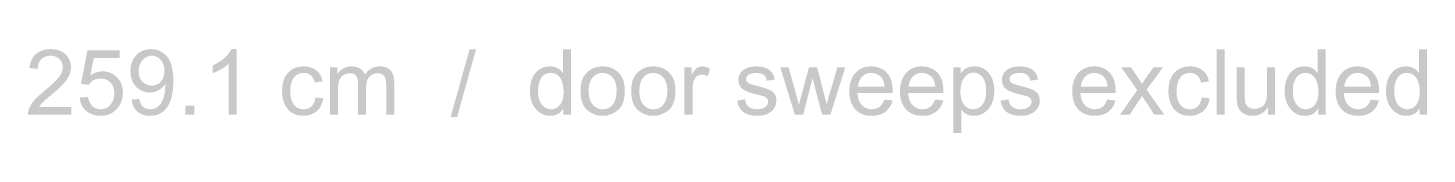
# Model space of a CAD drawing. Header units: inches. Extents: x 0 to 700, y 0 to 895.
# Drawn here: x 105.2 to 158.8, y 424.1 to 427.3 of the extents above; entities that cross this region are included whole.
import ezdxf

# ---------------------------------------------------------------- set-up
doc = ezdxf.new("R2010")
doc.units = ezdxf.units.IN
doc.header["$MEASUREMENT"] = 0
doc.layers.add('A-ANNO-TEXT', color=7, linetype='Continuous', lineweight=13)

msp = doc.modelspace()

# ---------------------------------------------------------------- hatches: boundary and pattern name
at = {"layer": 'A-ANNO-TEXT'}
h = msp.add_hatch(color=7, dxfattribs=at)
h.paths.add_polyline_path([(106.847, 424.75), (105.192, 424.75), (105.194, 424.803), (105.201, 424.856), (105.212, 424.909), (105.228, 424.963), (105.249, 425.016), (105.274, 425.07), (105.304, 425.124), (105.339, 425.178), (105.38, 425.234), (105.429, 425.293), (105.486, 425.356), (105.551, 425.422), (105.624, 425.491), (105.705, 425.564), (105.794, 425.641), (105.891, 425.72), (106.011, 425.82), (106.125, 425.923), (106.232, 426.028), (106.332, 426.136), (106.378, 426.19), (106.417, 426.244), (106.451, 426.299), (106.478, 426.354), (106.499, 426.408), (106.515, 426.463), (106.524, 426.518), (106.527, 426.573), (106.525, 426.619), (106.518, 426.664), (106.508, 426.706), (106.493, 426.746), (106.474, 426.784), (106.451, 426.82), (106.424, 426.854), (106.393, 426.886), (106.358, 426.915), (106.322, 426.94), (106.283, 426.961), (106.241, 426.979), (106.198, 426.992), (106.152, 427.002), (106.104, 427.008), (106.054, 427.01), (106.004, 427.008), (105.955, 427.002), (105.909, 426.992), (105.865, 426.978), (105.822, 426.96), (105.782, 426.938), (105.744, 426.912), (105.708, 426.883), (105.675, 426.849), (105.647, 426.811), (105.623, 426.77), (105.603, 426.724), (105.587, 426.675), (105.576, 426.621), (105.569, 426.564), (105.567, 426.503), (105.251, 426.539), (105.261, 426.624), (105.278, 426.704), (105.3, 426.779), (105.328, 426.849), (105.362, 426.913), (105.403, 426.973), (105.449, 427.027), (105.501, 427.076), (105.558, 427.12), (105.619, 427.157), (105.683, 427.189), (105.751, 427.215), (105.823, 427.236), (105.899, 427.25), (105.978, 427.259), (106.061, 427.262), (106.151, 427.259), (106.235, 427.249), (106.315, 427.233), (106.389, 427.211), (106.458, 427.182), (106.522, 427.147), (106.581, 427.106), (106.635, 427.058), (106.683, 427.006), (106.725, 426.951), (106.76, 426.893), (106.789, 426.833), (106.812, 426.77), (106.828, 426.705), (106.837, 426.637), (106.841, 426.566), (106.838, 426.506), (106.83, 426.446), (106.816, 426.385), (106.797, 426.324), (106.773, 426.263), (106.743, 426.202), (106.708, 426.141), (106.667, 426.079), (106.619, 426.015), (106.559, 425.946), (106.489, 425.871), (106.408, 425.791), (106.317, 425.706), (106.215, 425.616), (106.101, 425.521), (105.978, 425.42), (105.913, 425.367), (105.853, 425.316), (105.8, 425.266), (105.752, 425.219), (105.71, 425.173), (105.674, 425.129), (105.643, 425.087), (105.618, 425.047), (106.847, 425.047), (106.847, 424.75)])
h.paths.add_polyline_path([(107.579, 426.252), (107.636, 426.289), (107.694, 426.321), (107.753, 426.348), (107.812, 426.37), (107.871, 426.387), (107.931, 426.399), (107.992, 426.407), (108.053, 426.409), (108.13, 426.406), (108.204, 426.395), (108.276, 426.378), (108.345, 426.354), (108.412, 426.323), (108.476, 426.285), (108.538, 426.24), (108.597, 426.188), (108.651, 426.131), (108.698, 426.069), (108.738, 426.002), (108.771, 425.931), (108.796, 425.855), (108.814, 425.774), (108.825, 425.689), (108.829, 425.599), (108.825, 425.508), (108.814, 425.42), (108.796, 425.336), (108.77, 425.255), (108.737, 425.178), (108.697, 425.104), (108.649, 425.034), (108.594, 424.967), (108.532, 424.906), (108.467, 424.854), (108.396, 424.809), (108.322, 424.772), (108.242, 424.744), (108.158, 424.724), (108.07, 424.711), (107.976, 424.707), (107.9, 424.71), (107.825, 424.718), (107.754, 424.732), (107.685, 424.751), (107.619, 424.776), (107.555, 424.807), (107.494, 424.843), (107.436, 424.884), (107.382, 424.931), (107.334, 424.983), (107.292, 425.04), (107.256, 425.103), (107.226, 425.171), (107.202, 425.244), (107.185, 425.323), (107.173, 425.407), (107.494, 425.43), (107.505, 425.373), (107.519, 425.319), (107.536, 425.27), (107.555, 425.223), (107.577, 425.181), (107.602, 425.142), (107.63, 425.108), (107.661, 425.077), (107.694, 425.049), (107.728, 425.025), (107.765, 425.005), (107.804, 424.989), (107.844, 424.976), (107.886, 424.967), (107.93, 424.962), (107.976, 424.96), (108.033, 424.963), (108.088, 424.971), (108.139, 424.985), (108.188, 425.004), (108.234, 425.029), (108.277, 425.059), (108.317, 425.095), (108.355, 425.136), (108.389, 425.182), (108.418, 425.23), (108.443, 425.28), (108.464, 425.333), (108.479, 425.389), (108.491, 425.447), (108.498, 425.507), (108.5, 425.57), (108.498, 425.634), (108.491, 425.695), (108.479, 425.752), (108.463, 425.805), (108.442, 425.855), (108.416, 425.902), (108.386, 425.945), (108.351, 425.985), (108.313, 426.02), (108.272, 426.051), (108.228, 426.077), (108.182, 426.098), (108.133, 426.115), (108.081, 426.127), (108.027, 426.134), (107.969, 426.136), (107.898, 426.133), (107.83, 426.121), (107.767, 426.103), (107.709, 426.076), (107.654, 426.042), (107.604, 426.001), (107.558, 425.952), (107.516, 425.896), (107.226, 425.93), (107.47, 427.216), (108.71, 427.216), (108.71, 426.919), (107.714, 426.919), (107.579, 426.252)])
h.paths.add_polyline_path([(110.449, 425.927), (110.4, 425.857), (110.342, 425.794), (110.276, 425.738), (110.201, 425.69), (110.12, 425.65), (110.037, 425.622), (109.949, 425.605), (109.859, 425.599), (109.783, 425.603), (109.71, 425.613), (109.641, 425.631), (109.574, 425.656), (109.509, 425.688), (109.448, 425.726), (109.39, 425.772), (109.335, 425.825), (109.284, 425.884), (109.24, 425.947), (109.203, 426.014), (109.173, 426.086), (109.149, 426.162), (109.132, 426.242), (109.122, 426.327), (109.119, 426.416), (109.122, 426.507), (109.133, 426.594), (109.15, 426.676), (109.174, 426.754), (109.205, 426.828), (109.243, 426.898), (109.287, 426.964), (109.339, 427.025), (109.396, 427.08), (109.457, 427.129), (109.522, 427.169), (109.59, 427.203), (109.663, 427.229), (109.74, 427.247), (109.82, 427.258), (109.905, 427.262), (109.991, 427.258), (110.073, 427.245), (110.153, 427.224), (110.229, 427.194), (110.303, 427.156), (110.374, 427.109), (110.442, 427.054), (110.507, 426.991), (110.567, 426.917), (110.618, 426.83), (110.662, 426.732), (110.698, 426.621), (110.725, 426.497), (110.745, 426.362), (110.757, 426.213), (110.761, 426.053), (110.757, 425.889), (110.747, 425.736), (110.728, 425.593), (110.703, 425.462), (110.67, 425.34), (110.631, 425.23), (110.584, 425.131), (110.529, 425.042), (110.468, 424.963), (110.401, 424.895), (110.327, 424.838), (110.247, 424.791), (110.161, 424.754), (110.069, 424.728), (109.971, 424.713), (109.866, 424.707), (109.797, 424.71), (109.731, 424.717), (109.668, 424.729), (109.607, 424.746), (109.55, 424.768), (109.496, 424.794), (109.444, 424.826), (109.395, 424.862), (109.35, 424.903), (109.31, 424.949), (109.274, 425), (109.243, 425.056), (109.216, 425.117), (109.195, 425.183), (109.177, 425.254), (109.165, 425.33), (109.458, 425.354), (109.48, 425.261), (109.51, 425.181), (109.549, 425.114), (109.597, 425.058), (109.653, 425.015), (109.718, 424.984), (109.791, 424.966), (109.873, 424.96), (109.941, 424.964), (110.006, 424.976), (110.066, 424.996), (110.122, 425.024), (110.175, 425.061), (110.222, 425.105), (110.266, 425.158), (110.306, 425.218), (110.341, 425.286), (110.371, 425.359), (110.397, 425.439), (110.418, 425.524), (110.435, 425.616), (110.446, 425.714), (110.453, 425.817), (110.456, 425.927), (110.449, 425.927)])
h.paths.add_polyline_path([(109.932, 425.867), (109.987, 425.869), (110.039, 425.877), (110.088, 425.889), (110.134, 425.907), (110.177, 425.929), (110.218, 425.957), (110.255, 425.989), (110.29, 426.026), (110.321, 426.068), (110.347, 426.111), (110.37, 426.158), (110.389, 426.207), (110.403, 426.259), (110.413, 426.313), (110.42, 426.37), (110.422, 426.43), (110.42, 426.49), (110.413, 426.548), (110.403, 426.604), (110.388, 426.657), (110.369, 426.707), (110.345, 426.755), (110.318, 426.8), (110.286, 426.843), (110.251, 426.882), (110.214, 426.916), (110.174, 426.945), (110.132, 426.968), (110.087, 426.986), (110.04, 426.999), (109.991, 427.007), (109.939, 427.01), (109.887, 427.007), (109.837, 426.999), (109.789, 426.985), (109.743, 426.965), (109.699, 426.941), (109.657, 426.91), (109.617, 426.874), (109.579, 426.833), (109.545, 426.788), (109.515, 426.74), (109.49, 426.69), (109.469, 426.638), (109.453, 426.583), (109.442, 426.527), (109.435, 426.467), (109.433, 426.406), (109.435, 426.348), (109.442, 426.293), (109.453, 426.24), (109.469, 426.19), (109.489, 426.143), (109.514, 426.099), (109.543, 426.057), (109.577, 426.018), (109.614, 425.983), (109.653, 425.952), (109.694, 425.926), (109.738, 425.905), (109.783, 425.888), (109.831, 425.876), (109.88, 425.869), (109.932, 425.867)])
h.paths.add_polyline_path([(111.571, 424.75), (111.222, 424.75), (111.222, 425.1), (111.571, 425.1), (111.571, 424.75)])
h.paths.add_polyline_path([(113.191, 424.75), (112.884, 424.75), (112.884, 426.706), (112.824, 426.652), (112.759, 426.601), (112.69, 426.552), (112.615, 426.504), (112.536, 426.459), (112.452, 426.416), (112.363, 426.375), (112.269, 426.336), (112.269, 426.633), (112.396, 426.698), (112.513, 426.767), (112.619, 426.84), (112.715, 426.917), (112.8, 426.998), (112.874, 427.082), (112.938, 427.17), (112.992, 427.262), (113.191, 427.262), (113.191, 424.75)])
h.paths.add_polyline_path([(116.51, 425.376), (116.492, 425.292), (116.47, 425.214), (116.443, 425.142), (116.412, 425.076), (116.375, 425.015), (116.334, 424.961), (116.288, 424.912), (116.237, 424.869), (116.183, 424.831), (116.127, 424.798), (116.069, 424.77), (116.01, 424.748), (115.948, 424.73), (115.885, 424.717), (115.821, 424.71), (115.754, 424.707), (115.659, 424.711), (115.568, 424.724), (115.484, 424.744), (115.405, 424.772), (115.332, 424.808), (115.264, 424.853), (115.202, 424.905), (115.145, 424.966), (115.095, 425.033), (115.051, 425.105), (115.015, 425.183), (114.984, 425.266), (114.961, 425.354), (114.944, 425.448), (114.934, 425.546), (114.931, 425.65), (114.933, 425.736), (114.938, 425.818), (114.948, 425.895), (114.962, 425.968), (114.979, 426.037), (115, 426.101), (115.025, 426.16), (115.054, 426.216), (115.086, 426.267), (115.12, 426.314), (115.156, 426.357), (115.193, 426.396), (115.233, 426.432), (115.275, 426.463), (115.318, 426.491), (115.364, 426.514), (115.458, 426.552), (115.554, 426.579), (115.653, 426.595), (115.754, 426.6), (115.823, 426.598), (115.889, 426.591), (115.953, 426.58), (116.014, 426.564), (116.072, 426.544), (116.128, 426.519), (116.182, 426.489), (116.233, 426.455), (116.28, 426.417), (116.322, 426.374), (116.36, 426.327), (116.393, 426.276), (116.421, 426.221), (116.445, 426.161), (116.463, 426.097), (116.477, 426.029), (116.181, 425.983), (116.154, 426.069), (116.12, 426.143), (116.079, 426.206), (116.031, 426.258), (115.976, 426.298), (115.914, 426.327), (115.844, 426.344), (115.768, 426.35), (115.705, 426.347), (115.647, 426.338), (115.592, 426.324), (115.542, 426.304), (115.495, 426.278), (115.452, 426.247), (115.413, 426.21), (115.377, 426.167), (115.346, 426.119), (115.319, 426.067), (115.296, 426.01), (115.278, 425.948), (115.263, 425.882), (115.253, 425.812), (115.246, 425.737), (115.244, 425.657), (115.246, 425.576), (115.253, 425.5), (115.263, 425.428), (115.277, 425.361), (115.295, 425.299), (115.318, 425.242), (115.344, 425.189), (115.375, 425.141), (115.409, 425.099), (115.447, 425.062), (115.489, 425.031), (115.534, 425.005), (115.583, 424.985), (115.635, 424.971), (115.691, 424.963), (115.751, 424.96), (115.799, 424.962), (115.844, 424.967), (115.887, 424.976), (115.928, 424.988), (115.965, 425.004), (116, 425.024), (116.032, 425.047), (116.062, 425.073), (116.089, 425.103), (116.113, 425.137), (116.135, 425.174), (116.154, 425.215), (116.171, 425.259), (116.185, 425.307), (116.196, 425.358), (116.204, 425.413), (116.51, 425.376)])
h.paths.add_polyline_path([(119.226, 424.75), (118.919, 424.75), (118.919, 425.893), (118.918, 425.953), (118.915, 426.01), (118.91, 426.061), (118.902, 426.108), (118.89, 426.152), (118.872, 426.193), (118.846, 426.231), (118.814, 426.267), (118.774, 426.297), (118.724, 426.319), (118.664, 426.332), (118.594, 426.336), (118.549, 426.334), (118.506, 426.328), (118.465, 426.318), (118.425, 426.304), (118.387, 426.287), (118.35, 426.265), (118.315, 426.239), (118.282, 426.21), (118.251, 426.176), (118.224, 426.137), (118.202, 426.093), (118.183, 426.044), (118.169, 425.991), (118.158, 425.932), (118.152, 425.869), (118.15, 425.8), (118.15, 424.75), (117.843, 424.75), (117.843, 425.927), (117.842, 425.983), (117.838, 426.035), (117.832, 426.082), (117.823, 426.125), (117.811, 426.163), (117.797, 426.196), (117.78, 426.225), (117.761, 426.249), (117.715, 426.287), (117.661, 426.314), (117.598, 426.331), (117.526, 426.336), (117.478, 426.334), (117.432, 426.327), (117.388, 426.317), (117.346, 426.302), (117.306, 426.283), (117.269, 426.259), (117.234, 426.231), (117.201, 426.2), (117.171, 426.162), (117.146, 426.116), (117.124, 426.064), (117.106, 426.004), (117.092, 425.936), (117.082, 425.862), (117.076, 425.779), (117.074, 425.69), (117.074, 424.75), (116.767, 424.75), (116.767, 426.559), (117.043, 426.559), (117.043, 426.307), (117.05, 426.307), (117.099, 426.376), (117.153, 426.435), (117.213, 426.486), (117.278, 426.527), (117.348, 426.559), (117.423, 426.582), (117.504, 426.596), (117.591, 426.6), (117.686, 426.595), (117.773, 426.58), (117.85, 426.556), (117.919, 426.521), (117.979, 426.476), (118.03, 426.422), (118.072, 426.357), (118.106, 426.283), (118.159, 426.357), (118.216, 426.422), (118.279, 426.476), (118.346, 426.521), (118.418, 426.556), (118.495, 426.58), (118.577, 426.595), (118.664, 426.6), (118.732, 426.598), (118.795, 426.591), (118.855, 426.579), (118.91, 426.562), (118.96, 426.541), (119.006, 426.515), (119.048, 426.484), (119.086, 426.448), (119.119, 426.408), (119.147, 426.363), (119.171, 426.313), (119.191, 426.259), (119.207, 426.199), (119.218, 426.135), (119.224, 426.067), (119.226, 425.993), (119.226, 424.75)])
h.paths.add_polyline_path([(122.361, 427.25), (121.638, 424.666), (121.39, 424.666), (122.113, 427.25), (122.361, 427.25)])
h.paths.add_polyline_path([(125.998, 424.75), (125.712, 424.75), (125.712, 424.98), (125.705, 424.98), (125.661, 424.916), (125.612, 424.861), (125.557, 424.814), (125.497, 424.776), (125.432, 424.746), (125.362, 424.724), (125.286, 424.712), (125.205, 424.707), (125.124, 424.711), (125.046, 424.724), (124.971, 424.744), (124.9, 424.773), (124.832, 424.81), (124.768, 424.856), (124.707, 424.909), (124.65, 424.971), (124.598, 425.039), (124.553, 425.112), (124.514, 425.19), (124.483, 425.273), (124.459, 425.361), (124.441, 425.454), (124.431, 425.551), (124.428, 425.654), (124.431, 425.761), (124.441, 425.861), (124.457, 425.957), (124.48, 426.046), (124.509, 426.13), (124.546, 426.208), (124.588, 426.28), (124.637, 426.346), (124.692, 426.406), (124.751, 426.457), (124.814, 426.501), (124.881, 426.537), (124.952, 426.565), (125.028, 426.584), (125.107, 426.596), (125.192, 426.6), (125.27, 426.596), (125.344, 426.585), (125.413, 426.566), (125.477, 426.538), (125.536, 426.504), (125.59, 426.461), (125.64, 426.411), (125.684, 426.353), (125.691, 426.353), (125.691, 427.25), (125.998, 427.25), (125.998, 424.75)])
h.paths.add_polyline_path([(125.238, 424.96), (125.287, 424.962), (125.334, 424.97), (125.38, 424.983), (125.423, 425.001), (125.465, 425.024), (125.505, 425.053), (125.543, 425.086), (125.579, 425.125), (125.611, 425.169), (125.64, 425.219), (125.664, 425.273), (125.683, 425.333), (125.699, 425.399), (125.71, 425.469), (125.716, 425.545), (125.718, 425.627), (125.716, 425.707), (125.71, 425.784), (125.7, 425.856), (125.686, 425.924), (125.668, 425.987), (125.647, 426.047), (125.621, 426.102), (125.591, 426.153), (125.557, 426.199), (125.52, 426.239), (125.479, 426.273), (125.435, 426.301), (125.387, 426.322), (125.336, 426.337), (125.282, 426.347), (125.224, 426.35), (125.166, 426.347), (125.112, 426.338), (125.061, 426.323), (125.014, 426.302), (124.971, 426.275), (124.931, 426.242), (124.896, 426.203), (124.863, 426.158), (124.835, 426.108), (124.81, 426.054), (124.789, 425.997), (124.772, 425.936), (124.758, 425.871), (124.749, 425.802), (124.743, 425.73), (124.741, 425.654), (124.745, 425.546), (124.758, 425.446), (124.778, 425.355), (124.807, 425.273), (124.843, 425.2), (124.886, 425.136), (124.935, 425.082), (124.99, 425.038), (125.05, 425.004), (125.111, 424.979), (125.173, 424.965), (125.238, 424.96)])
h.paths.add_polyline_path([(127.214, 426.6), (127.304, 426.597), (127.39, 426.585), (127.471, 426.567), (127.549, 426.541), (127.623, 426.507), (127.693, 426.466), (127.76, 426.417), (127.822, 426.362), (127.879, 426.299), (127.928, 426.23), (127.969, 426.154), (128.003, 426.072), (128.029, 425.984), (128.048, 425.89), (128.059, 425.79), (128.063, 425.683), (128.059, 425.554), (128.047, 425.435), (128.027, 425.326), (127.998, 425.227), (127.961, 425.138), (127.917, 425.058), (127.864, 424.988), (127.802, 424.928), (127.736, 424.876), (127.668, 424.832), (127.597, 424.794), (127.525, 424.763), (127.45, 424.738), (127.374, 424.721), (127.295, 424.711), (127.214, 424.707), (127.13, 424.711), (127.048, 424.722), (126.97, 424.739), (126.894, 424.764), (126.821, 424.796), (126.751, 424.835), (126.683, 424.881), (126.619, 424.934), (126.56, 424.995), (126.508, 425.064), (126.465, 425.142), (126.43, 425.227), (126.402, 425.322), (126.382, 425.424), (126.37, 425.535), (126.366, 425.654), (126.37, 425.769), (126.382, 425.877), (126.401, 425.978), (126.427, 426.071), (126.462, 426.156), (126.504, 426.233), (126.553, 426.303), (126.61, 426.366), (126.673, 426.421), (126.74, 426.468), (126.81, 426.509), (126.883, 426.542), (126.96, 426.567), (127.041, 426.586), (127.126, 426.597), (127.214, 426.6)])
h.paths.add_polyline_path([(127.214, 424.96), (127.278, 424.963), (127.337, 424.972), (127.393, 424.987), (127.445, 425.008), (127.493, 425.036), (127.537, 425.069), (127.577, 425.109), (127.613, 425.154), (127.645, 425.205), (127.673, 425.259), (127.696, 425.317), (127.715, 425.379), (127.73, 425.445), (127.741, 425.515), (127.747, 425.588), (127.749, 425.666), (127.747, 425.748), (127.74, 425.825), (127.728, 425.897), (127.711, 425.963), (127.689, 426.025), (127.663, 426.081), (127.631, 426.132), (127.595, 426.177), (127.555, 426.218), (127.513, 426.253), (127.469, 426.282), (127.423, 426.307), (127.374, 426.325), (127.323, 426.339), (127.27, 426.347), (127.214, 426.35), (127.157, 426.347), (127.102, 426.339), (127.051, 426.325), (127.001, 426.306), (126.955, 426.281), (126.911, 426.251), (126.869, 426.216), (126.83, 426.175), (126.795, 426.128), (126.765, 426.077), (126.739, 426.02), (126.718, 425.957), (126.701, 425.889), (126.69, 425.816), (126.683, 425.738), (126.68, 425.654), (126.683, 425.57), (126.69, 425.492), (126.702, 425.419), (126.718, 425.352), (126.74, 425.29), (126.766, 425.233), (126.797, 425.181), (126.833, 425.135), (126.872, 425.094), (126.914, 425.058), (126.958, 425.028), (127.004, 425.003), (127.053, 424.984), (127.105, 424.971), (127.158, 424.962), (127.214, 424.96)])
h.paths.add_polyline_path([(129.156, 426.6), (129.246, 426.597), (129.332, 426.585), (129.414, 426.567), (129.492, 426.541), (129.566, 426.507), (129.636, 426.466), (129.702, 426.417), (129.764, 426.362), (129.821, 426.299), (129.87, 426.23), (129.911, 426.154), (129.945, 426.072), (129.972, 425.984), (129.991, 425.89), (130.002, 425.79), (130.006, 425.683), (130.002, 425.554), (129.989, 425.435), (129.969, 425.326), (129.94, 425.227), (129.904, 425.138), (129.859, 425.058), (129.806, 424.988), (129.745, 424.928), (129.678, 424.876), (129.61, 424.832), (129.54, 424.794), (129.467, 424.763), (129.393, 424.738), (129.316, 424.721), (129.237, 424.711), (129.156, 424.707), (129.072, 424.711), (128.991, 424.722), (128.912, 424.739), (128.836, 424.764), (128.763, 424.796), (128.693, 424.835), (128.626, 424.881), (128.561, 424.934), (128.502, 424.995), (128.451, 425.064), (128.407, 425.142), (128.372, 425.227), (128.344, 425.322), (128.325, 425.424), (128.313, 425.535), (128.309, 425.654), (128.313, 425.769), (128.324, 425.877), (128.343, 425.978), (128.37, 426.071), (128.404, 426.156), (128.446, 426.233), (128.496, 426.303), (128.553, 426.366), (128.615, 426.421), (128.682, 426.468), (128.752, 426.509), (128.826, 426.542), (128.903, 426.567), (128.984, 426.586), (129.068, 426.597), (129.156, 426.6)])
h.paths.add_polyline_path([(129.156, 424.96), (129.22, 424.963), (129.28, 424.972), (129.336, 424.987), (129.387, 425.008), (129.435, 425.036), (129.479, 425.069), (129.519, 425.109), (129.555, 425.154), (129.587, 425.205), (129.615, 425.259), (129.639, 425.317), (129.658, 425.379), (129.673, 425.445), (129.683, 425.515), (129.69, 425.588), (129.692, 425.666), (129.689, 425.748), (129.682, 425.825), (129.67, 425.897), (129.653, 425.963), (129.632, 426.025), (129.605, 426.081), (129.574, 426.132), (129.538, 426.177), (129.498, 426.218), (129.456, 426.253), (129.412, 426.282), (129.365, 426.307), (129.316, 426.325), (129.265, 426.339), (129.212, 426.347), (129.156, 426.35), (129.099, 426.347), (129.045, 426.339), (128.993, 426.325), (128.944, 426.306), (128.897, 426.281), (128.853, 426.251), (128.812, 426.216), (128.773, 426.175), (128.738, 426.128), (128.707, 426.077), (128.681, 426.02), (128.66, 425.957), (128.644, 425.889), (128.632, 425.816), (128.625, 425.738), (128.623, 425.654), (128.625, 425.57), (128.632, 425.492), (128.644, 425.419), (128.661, 425.352), (128.682, 425.29), (128.708, 425.233), (128.739, 425.181), (128.775, 425.135), (128.815, 425.094), (128.856, 425.058), (128.9, 425.028), (128.947, 425.003), (128.996, 424.984), (129.047, 424.971), (129.1, 424.962), (129.156, 424.96)])
h.paths.add_polyline_path([(131.337, 426.503), (131.232, 426.22), (131.175, 426.249), (131.119, 426.27), (131.063, 426.282), (131.008, 426.286), (130.967, 426.284), (130.927, 426.277), (130.891, 426.265), (130.857, 426.248), (130.826, 426.226), (130.797, 426.2), (130.771, 426.168), (130.747, 426.132), (130.727, 426.092), (130.709, 426.047), (130.693, 425.999), (130.681, 425.947), (130.671, 425.891), (130.664, 425.831), (130.66, 425.767), (130.659, 425.7), (130.659, 424.75), (130.352, 424.75), (130.352, 426.559), (130.631, 426.559), (130.631, 426.286), (130.638, 426.286), (130.676, 426.36), (130.717, 426.424), (130.761, 426.478), (130.808, 426.522), (130.857, 426.556), (130.909, 426.581), (130.964, 426.595), (131.022, 426.6), (131.101, 426.594), (131.179, 426.576), (131.258, 426.546), (131.337, 426.503)])
h.paths.add_polyline_path([(133.505, 426.053), (133.49, 426.122), (133.465, 426.183), (133.43, 426.234), (133.385, 426.275), (133.33, 426.308), (133.266, 426.331), (133.191, 426.345), (133.108, 426.35), (133.024, 426.346), (132.949, 426.335), (132.882, 426.316), (132.824, 426.29), (132.776, 426.257), (132.742, 426.217), (132.722, 426.17), (132.715, 426.116), (132.721, 426.066), (132.737, 426.024), (132.764, 425.989), (132.802, 425.962), (132.826, 425.951), (132.855, 425.938), (132.89, 425.925), (132.93, 425.911), (132.975, 425.897), (133.025, 425.882), (133.081, 425.866), (133.142, 425.85), (133.211, 425.832), (133.276, 425.814), (133.336, 425.797), (133.392, 425.781), (133.444, 425.765), (133.49, 425.75), (133.533, 425.735), (133.571, 425.72), (133.638, 425.689), (133.697, 425.653), (133.749, 425.61), (133.792, 425.563), (133.827, 425.507), (133.852, 425.441), (133.867, 425.366), (133.872, 425.28), (133.868, 425.221), (133.859, 425.164), (133.844, 425.11), (133.822, 425.057), (133.794, 425.008), (133.76, 424.96), (133.72, 424.915), (133.674, 424.873), (133.622, 424.834), (133.567, 424.8), (133.507, 424.772), (133.443, 424.749), (133.375, 424.731), (133.302, 424.718), (133.226, 424.71), (133.145, 424.707), (133.061, 424.71), (132.982, 424.716), (132.908, 424.728), (132.838, 424.744), (132.773, 424.764), (132.713, 424.789), (132.658, 424.819), (132.607, 424.853), (132.561, 424.892), (132.52, 424.935), (132.483, 424.983), (132.451, 425.035), (132.423, 425.092), (132.401, 425.154), (132.383, 425.22), (132.369, 425.291), (132.674, 425.337), (132.682, 425.291), (132.692, 425.248), (132.705, 425.208), (132.722, 425.171), (132.741, 425.137), (132.763, 425.106), (132.787, 425.078), (132.815, 425.054), (132.846, 425.032), (132.879, 425.013), (132.916, 424.996), (132.955, 424.983), (132.997, 424.973), (133.043, 424.966), (133.091, 424.961), (133.142, 424.96), (133.236, 424.965), (133.319, 424.981), (133.391, 425.007), (133.45, 425.044), (133.497, 425.089), (133.531, 425.138), (133.551, 425.191), (133.558, 425.25), (133.555, 425.289), (133.545, 425.323), (133.53, 425.354), (133.508, 425.381), (133.482, 425.404), (133.453, 425.424), (133.42, 425.441), (133.385, 425.455), (133.363, 425.462), (133.336, 425.47), (133.303, 425.479), (133.264, 425.489), (133.22, 425.501), (133.169, 425.514), (133.113, 425.528), (133.051, 425.543), (132.959, 425.567), (132.875, 425.591), (132.799, 425.618), (132.731, 425.645), (132.672, 425.673), (132.62, 425.703), (132.577, 425.734), (132.542, 425.766), (132.513, 425.8), (132.488, 425.835), (132.467, 425.872), (132.45, 425.91), (132.436, 425.95), (132.426, 425.992), (132.421, 426.035), (132.419, 426.08), (132.421, 426.136), (132.43, 426.189), (132.444, 426.239), (132.464, 426.287), (132.489, 426.332), (132.52, 426.375), (132.557, 426.416), (132.599, 426.454), (132.647, 426.488), (132.698, 426.518), (132.752, 426.543), (132.811, 426.564), (132.874, 426.58), (132.941, 426.591), (133.011, 426.598), (133.085, 426.6), (133.164, 426.598), (133.238, 426.592), (133.308, 426.582), (133.373, 426.569), (133.434, 426.551), (133.49, 426.529), (133.542, 426.503), (133.589, 426.473), (133.632, 426.44), (133.67, 426.402), (133.704, 426.36), (133.733, 426.315), (133.758, 426.265), (133.778, 426.212), (133.794, 426.155), (133.805, 426.094), (133.505, 426.053)])
h.paths.add_polyline_path([(136.511, 426.559), (135.944, 424.75), (135.625, 424.75), (135.338, 425.836), (135.337, 425.839), (135.335, 425.845), (135.332, 425.857), (135.328, 425.873), (135.323, 425.894), (135.317, 425.919), (135.31, 425.949), (135.302, 425.983), (135.294, 426.018), (135.287, 426.048), (135.282, 426.074), (135.277, 426.096), (135.273, 426.114), (135.27, 426.128), (135.269, 426.138), (135.268, 426.143), (135.261, 426.143), (134.902, 424.75), (134.581, 424.75), (134.025, 426.559), (134.344, 426.559), (134.738, 425.127), (134.799, 425.371), (135.122, 426.559), (135.437, 426.559), (135.681, 425.611), (135.705, 425.518), (135.726, 425.436), (135.745, 425.365), (135.76, 425.304), (135.773, 425.253), (135.783, 425.214), (135.789, 425.185), (135.793, 425.166), (135.8, 425.166), (136.211, 426.559), (136.511, 426.559)])
h.paths.add_polyline_path([(138.336, 425.577), (136.98, 425.577), (136.987, 425.504), (136.998, 425.436), (137.013, 425.372), (137.033, 425.312), (137.056, 425.257), (137.084, 425.206), (137.116, 425.16), (137.152, 425.118), (137.191, 425.081), (137.233, 425.049), (137.277, 425.022), (137.323, 424.999), (137.372, 424.982), (137.423, 424.97), (137.477, 424.962), (137.533, 424.96), (137.617, 424.966), (137.694, 424.983), (137.765, 425.012), (137.828, 425.053), (137.884, 425.105), (137.933, 425.169), (137.975, 425.245), (138.01, 425.333), (138.326, 425.294), (138.305, 425.225), (138.28, 425.161), (138.25, 425.1), (138.217, 425.044), (138.18, 424.991), (138.139, 424.943), (138.094, 424.899), (138.045, 424.859), (137.992, 424.824), (137.936, 424.793), (137.877, 424.767), (137.814, 424.745), (137.749, 424.729), (137.68, 424.717), (137.608, 424.71), (137.533, 424.707), (137.434, 424.711), (137.34, 424.723), (137.252, 424.742), (137.17, 424.77), (137.093, 424.805), (137.022, 424.848), (136.956, 424.899), (136.896, 424.957), (136.842, 425.023), (136.796, 425.094), (136.756, 425.17), (136.724, 425.253), (136.699, 425.341), (136.681, 425.435), (136.67, 425.535), (136.667, 425.64), (136.67, 425.745), (136.681, 425.844), (136.698, 425.938), (136.722, 426.028), (136.754, 426.112), (136.792, 426.191), (136.837, 426.265), (136.889, 426.334), (136.948, 426.397), (137.012, 426.451), (137.082, 426.496), (137.157, 426.534), (137.238, 426.563), (137.325, 426.584), (137.418, 426.596), (137.516, 426.6), (137.614, 426.595), (137.71, 426.579), (137.804, 426.551), (137.897, 426.513), (137.942, 426.49), (137.985, 426.462), (138.027, 426.431), (138.066, 426.396), (138.105, 426.357), (138.141, 426.314), (138.175, 426.268), (138.208, 426.217), (138.238, 426.162), (138.264, 426.099), (138.286, 426.029), (138.304, 425.953), (138.318, 425.869), (138.328, 425.779), (138.334, 425.681), (138.336, 425.577)])
h.paths.add_polyline_path([(138.021, 425.829), (138.014, 425.896), (138.003, 425.958), (137.988, 426.015), (137.968, 426.067), (137.945, 426.115), (137.917, 426.157), (137.885, 426.195), (137.849, 426.228), (137.771, 426.281), (137.69, 426.319), (137.604, 426.342), (137.516, 426.35), (137.463, 426.347), (137.412, 426.341), (137.364, 426.329), (137.318, 426.313), (137.275, 426.293), (137.234, 426.268), (137.196, 426.239), (137.159, 426.205), (137.126, 426.167), (137.097, 426.127), (137.071, 426.084), (137.049, 426.038), (137.031, 425.99), (137.016, 425.939), (137.005, 425.886), (136.997, 425.829), (138.021, 425.829)])
h.paths.add_polyline_path([(140.278, 425.577), (138.923, 425.577), (138.93, 425.504), (138.94, 425.436), (138.956, 425.372), (138.975, 425.312), (138.998, 425.257), (139.026, 425.206), (139.058, 425.16), (139.094, 425.118), (139.133, 425.081), (139.175, 425.049), (139.219, 425.022), (139.266, 424.999), (139.315, 424.982), (139.366, 424.97), (139.419, 424.962), (139.475, 424.96), (139.56, 424.966), (139.637, 424.983), (139.707, 425.012), (139.77, 425.053), (139.826, 425.105), (139.876, 425.169), (139.918, 425.245), (139.953, 425.333), (140.268, 425.294), (140.247, 425.225), (140.222, 425.161), (140.193, 425.1), (140.16, 425.044), (140.122, 424.991), (140.081, 424.943), (140.036, 424.899), (139.987, 424.859), (139.934, 424.824), (139.878, 424.793), (139.819, 424.767), (139.757, 424.745), (139.691, 424.729), (139.622, 424.717), (139.55, 424.71), (139.475, 424.707), (139.376, 424.711), (139.283, 424.723), (139.195, 424.742), (139.112, 424.77), (139.035, 424.805), (138.964, 424.848), (138.898, 424.899), (138.838, 424.957), (138.785, 425.023), (138.738, 425.094), (138.699, 425.17), (138.666, 425.253), (138.641, 425.341), (138.623, 425.435), (138.613, 425.535), (138.609, 425.64), (138.612, 425.745), (138.623, 425.844), (138.64, 425.938), (138.665, 426.028), (138.696, 426.112), (138.734, 426.191), (138.779, 426.265), (138.832, 426.334), (138.89, 426.397), (138.954, 426.451), (139.024, 426.496), (139.099, 426.534), (139.181, 426.563), (139.267, 426.584), (139.36, 426.596), (139.458, 426.6), (139.556, 426.595), (139.652, 426.579), (139.747, 426.551), (139.839, 426.513), (139.884, 426.49), (139.928, 426.462), (139.969, 426.431), (140.009, 426.396), (140.047, 426.357), (140.083, 426.314), (140.118, 426.268), (140.151, 426.217), (140.181, 426.162), (140.207, 426.099), (140.229, 426.029), (140.247, 425.953), (140.26, 425.869), (140.27, 425.779), (140.276, 425.681), (140.278, 425.577)])
h.paths.add_polyline_path([(139.963, 425.829), (139.956, 425.896), (139.945, 425.958), (139.93, 426.015), (139.911, 426.067), (139.887, 426.115), (139.86, 426.157), (139.828, 426.195), (139.792, 426.228), (139.714, 426.281), (139.632, 426.319), (139.547, 426.342), (139.458, 426.35), (139.405, 426.347), (139.355, 426.341), (139.307, 426.329), (139.261, 426.313), (139.217, 426.293), (139.177, 426.268), (139.138, 426.239), (139.102, 426.205), (139.069, 426.167), (139.039, 426.127), (139.013, 426.084), (138.991, 426.038), (138.973, 425.99), (138.958, 425.939), (138.947, 425.886), (138.94, 425.829), (139.963, 425.829)])
h.paths.add_polyline_path([(140.938, 426.326), (140.984, 426.39), (141.035, 426.446), (141.092, 426.493), (141.154, 426.532), (141.221, 426.562), (141.294, 426.583), (141.372, 426.596), (141.455, 426.6), (141.542, 426.596), (141.624, 426.584), (141.701, 426.564), (141.774, 426.536), (141.842, 426.499), (141.905, 426.455), (141.964, 426.402), (142.018, 426.342), (142.066, 426.275), (142.108, 426.203), (142.144, 426.126), (142.173, 426.045), (142.195, 425.958), (142.211, 425.867), (142.221, 425.77), (142.224, 425.669), (142.221, 425.562), (142.21, 425.46), (142.192, 425.363), (142.167, 425.273), (142.135, 425.188), (142.096, 425.109), (142.049, 425.035), (141.996, 424.967), (141.937, 424.906), (141.875, 424.854), (141.81, 424.809), (141.741, 424.772), (141.669, 424.744), (141.594, 424.724), (141.516, 424.711), (141.435, 424.707), (141.364, 424.711), (141.296, 424.722), (141.232, 424.74), (141.172, 424.765), (141.115, 424.798), (141.062, 424.838), (141.013, 424.885), (140.967, 424.939), (140.959, 424.939), (140.959, 424.054), (140.652, 424.054), (140.652, 426.559), (140.932, 426.559), (140.932, 426.326), (140.938, 426.326)])
h.paths.add_polyline_path([(141.414, 424.96), (141.467, 424.963), (141.517, 424.971), (141.565, 424.985), (141.611, 425.004), (141.654, 425.029), (141.695, 425.06), (141.733, 425.096), (141.77, 425.138), (141.803, 425.185), (141.831, 425.238), (141.856, 425.296), (141.875, 425.36), (141.891, 425.429), (141.902, 425.504), (141.908, 425.584), (141.91, 425.669), (141.908, 425.75), (141.902, 425.826), (141.891, 425.897), (141.877, 425.963), (141.858, 426.025), (141.834, 426.082), (141.807, 426.134), (141.775, 426.181), (141.74, 426.223), (141.702, 426.259), (141.663, 426.29), (141.62, 426.315), (141.576, 426.335), (141.529, 426.349), (141.48, 426.357), (141.428, 426.36), (141.375, 426.357), (141.324, 426.347), (141.275, 426.332), (141.229, 426.31), (141.185, 426.282), (141.144, 426.248), (141.105, 426.207), (141.069, 426.16), (141.036, 426.109), (141.007, 426.053), (140.983, 425.994), (140.963, 425.931), (140.948, 425.865), (140.937, 425.795), (140.93, 425.721), (140.928, 425.644), (140.93, 425.562), (140.937, 425.486), (140.947, 425.414), (140.962, 425.348), (140.981, 425.287), (141.004, 425.231), (141.031, 425.18), (141.063, 425.134), (141.098, 425.093), (141.135, 425.058), (141.175, 425.028), (141.218, 425.003), (141.263, 424.984), (141.311, 424.971), (141.361, 424.962), (141.414, 424.96)])
h.paths.add_polyline_path([(143.6, 426.053), (143.585, 426.122), (143.56, 426.183), (143.525, 426.234), (143.48, 426.275), (143.425, 426.308), (143.361, 426.331), (143.287, 426.345), (143.203, 426.35), (143.119, 426.346), (143.044, 426.335), (142.978, 426.316), (142.919, 426.29), (142.872, 426.257), (142.838, 426.217), (142.818, 426.17), (142.811, 426.116), (142.816, 426.066), (142.832, 426.024), (142.859, 425.989), (142.897, 425.962), (142.921, 425.951), (142.951, 425.938), (142.985, 425.925), (143.025, 425.911), (143.07, 425.897), (143.121, 425.882), (143.176, 425.866), (143.237, 425.85), (143.307, 425.832), (143.371, 425.814), (143.432, 425.797), (143.488, 425.781), (143.539, 425.765), (143.586, 425.75), (143.628, 425.735), (143.666, 425.72), (143.733, 425.689), (143.793, 425.653), (143.844, 425.61), (143.888, 425.563), (143.922, 425.507), (143.947, 425.441), (143.962, 425.366), (143.967, 425.28), (143.964, 425.221), (143.955, 425.164), (143.939, 425.11), (143.918, 425.057), (143.89, 425.008), (143.856, 424.96), (143.816, 424.915), (143.769, 424.873), (143.718, 424.834), (143.662, 424.8), (143.602, 424.772), (143.538, 424.749), (143.47, 424.731), (143.398, 424.718), (143.321, 424.71), (143.241, 424.707), (143.157, 424.71), (143.078, 424.716), (143.003, 424.728), (142.934, 424.744), (142.869, 424.764), (142.809, 424.789), (142.753, 424.819), (142.703, 424.853), (142.657, 424.892), (142.615, 424.935), (142.578, 424.983), (142.546, 425.035), (142.519, 425.092), (142.496, 425.154), (142.478, 425.22), (142.465, 425.291), (142.77, 425.337), (142.777, 425.291), (142.788, 425.248), (142.801, 425.208), (142.817, 425.171), (142.836, 425.137), (142.858, 425.106), (142.883, 425.078), (142.911, 425.054), (142.941, 425.032), (142.975, 425.013), (143.011, 424.996), (143.051, 424.983), (143.093, 424.973), (143.138, 424.966), (143.186, 424.961), (143.237, 424.96), (143.332, 424.965), (143.415, 424.981), (143.486, 425.007), (143.546, 425.044), (143.593, 425.089), (143.626, 425.138), (143.647, 425.191), (143.653, 425.25), (143.65, 425.289), (143.641, 425.323), (143.625, 425.354), (143.604, 425.381), (143.578, 425.404), (143.548, 425.424), (143.516, 425.441), (143.48, 425.455), (143.459, 425.462), (143.432, 425.47), (143.399, 425.479), (143.36, 425.489), (143.315, 425.501), (143.265, 425.514), (143.209, 425.528), (143.147, 425.543), (143.055, 425.567), (142.97, 425.591), (142.895, 425.618), (142.827, 425.645), (142.767, 425.673), (142.716, 425.703), (142.673, 425.734), (142.638, 425.766), (142.609, 425.8), (142.584, 425.835), (142.562, 425.872), (142.545, 425.91), (142.532, 425.95), (142.522, 425.992), (142.516, 426.035), (142.514, 426.08), (142.517, 426.136), (142.525, 426.189), (142.54, 426.239), (142.559, 426.287), (142.585, 426.332), (142.616, 426.375), (142.653, 426.416), (142.695, 426.454), (142.742, 426.488), (142.793, 426.518), (142.848, 426.543), (142.907, 426.564), (142.97, 426.58), (143.036, 426.591), (143.107, 426.598), (143.181, 426.6), (143.26, 426.598), (143.334, 426.592), (143.404, 426.582), (143.469, 426.569), (143.53, 426.551), (143.586, 426.529), (143.638, 426.503), (143.685, 426.473), (143.728, 426.44), (143.766, 426.402), (143.8, 426.36), (143.829, 426.315), (143.853, 426.265), (143.874, 426.212), (143.889, 426.155), (143.901, 426.094), (143.6, 426.053)])
h.paths.add_polyline_path([(146.88, 425.577), (145.524, 425.577), (145.531, 425.504), (145.542, 425.436), (145.557, 425.372), (145.576, 425.312), (145.6, 425.257), (145.627, 425.206), (145.659, 425.16), (145.695, 425.118), (145.735, 425.081), (145.776, 425.049), (145.821, 425.022), (145.867, 424.999), (145.916, 424.982), (145.967, 424.97), (146.021, 424.962), (146.077, 424.96), (146.161, 424.966), (146.238, 424.983), (146.308, 425.012), (146.372, 425.053), (146.428, 425.105), (146.477, 425.169), (146.519, 425.245), (146.554, 425.333), (146.87, 425.294), (146.848, 425.225), (146.823, 425.161), (146.794, 425.1), (146.761, 425.044), (146.724, 424.991), (146.682, 424.943), (146.637, 424.899), (146.588, 424.859), (146.535, 424.824), (146.479, 424.793), (146.42, 424.767), (146.358, 424.745), (146.292, 424.729), (146.224, 424.717), (146.152, 424.71), (146.077, 424.707), (145.977, 424.711), (145.884, 424.723), (145.796, 424.742), (145.714, 424.77), (145.637, 424.805), (145.565, 424.848), (145.5, 424.899), (145.44, 424.957), (145.386, 425.023), (145.339, 425.094), (145.3, 425.17), (145.268, 425.253), (145.243, 425.341), (145.225, 425.435), (145.214, 425.535), (145.21, 425.64), (145.214, 425.745), (145.224, 425.844), (145.242, 425.938), (145.266, 426.028), (145.297, 426.112), (145.335, 426.191), (145.381, 426.265), (145.433, 426.334), (145.491, 426.397), (145.555, 426.451), (145.625, 426.496), (145.701, 426.534), (145.782, 426.563), (145.869, 426.584), (145.961, 426.596), (146.06, 426.6), (146.158, 426.595), (146.254, 426.579), (146.348, 426.551), (146.441, 426.513), (146.486, 426.49), (146.529, 426.462), (146.57, 426.431), (146.61, 426.396), (146.648, 426.357), (146.684, 426.314), (146.719, 426.268), (146.752, 426.217), (146.782, 426.162), (146.808, 426.099), (146.83, 426.029), (146.848, 425.953), (146.862, 425.869), (146.872, 425.779), (146.878, 425.681), (146.88, 425.577)])
h.paths.add_polyline_path([(146.564, 425.829), (146.558, 425.896), (146.547, 425.958), (146.531, 426.015), (146.512, 426.067), (146.489, 426.115), (146.461, 426.157), (146.429, 426.195), (146.393, 426.228), (146.315, 426.281), (146.233, 426.319), (146.148, 426.342), (146.06, 426.35), (146.007, 426.347), (145.956, 426.341), (145.908, 426.329), (145.862, 426.313), (145.819, 426.293), (145.778, 426.268), (145.739, 426.239), (145.703, 426.205), (145.67, 426.167), (145.641, 426.127), (145.615, 426.084), (145.593, 426.038), (145.574, 425.99), (145.56, 425.939), (145.548, 425.886), (145.541, 425.829), (146.564, 425.829)])
h.paths.add_polyline_path([(148.739, 424.75), (148.36, 424.75), (147.889, 425.466), (147.414, 424.75), (147.04, 424.75), (147.703, 425.693), (147.093, 426.559), (147.473, 426.559), (147.518, 426.491), (147.561, 426.427), (147.601, 426.366), (147.638, 426.31), (147.673, 426.257), (147.705, 426.208), (147.734, 426.163), (147.761, 426.122), (147.785, 426.085), (147.806, 426.052), (147.825, 426.022), (147.841, 425.997), (147.854, 425.975), (147.865, 425.957), (147.874, 425.944), (147.879, 425.933), (148.322, 426.559), (148.689, 426.559), (148.063, 425.71), (148.739, 424.75)])
h.paths.add_polyline_path([(150.478, 425.376), (150.461, 425.292), (150.439, 425.214), (150.412, 425.142), (150.38, 425.076), (150.343, 425.015), (150.302, 424.961), (150.256, 424.912), (150.205, 424.869), (150.151, 424.831), (150.095, 424.798), (150.037, 424.77), (149.978, 424.748), (149.917, 424.73), (149.854, 424.717), (149.789, 424.71), (149.723, 424.707), (149.627, 424.711), (149.537, 424.724), (149.452, 424.744), (149.373, 424.772), (149.3, 424.808), (149.232, 424.853), (149.17, 424.905), (149.114, 424.966), (149.063, 425.033), (149.02, 425.105), (148.983, 425.183), (148.953, 425.266), (148.929, 425.354), (148.912, 425.448), (148.902, 425.546), (148.899, 425.65), (148.901, 425.736), (148.907, 425.818), (148.916, 425.895), (148.93, 425.968), (148.947, 426.037), (148.968, 426.101), (148.994, 426.16), (149.023, 426.216), (149.054, 426.267), (149.088, 426.314), (149.124, 426.357), (149.162, 426.396), (149.201, 426.432), (149.243, 426.463), (149.287, 426.491), (149.332, 426.514), (149.426, 426.552), (149.523, 426.579), (149.621, 426.595), (149.723, 426.6), (149.791, 426.598), (149.857, 426.591), (149.921, 426.58), (149.982, 426.564), (150.04, 426.544), (150.096, 426.519), (150.15, 426.489), (150.201, 426.455), (150.248, 426.417), (150.291, 426.374), (150.328, 426.327), (150.361, 426.276), (150.39, 426.221), (150.413, 426.161), (150.432, 426.097), (150.446, 426.029), (150.149, 425.983), (150.122, 426.069), (150.089, 426.143), (150.048, 426.206), (150, 426.258), (149.945, 426.298), (149.882, 426.327), (149.813, 426.344), (149.736, 426.35), (149.674, 426.347), (149.615, 426.338), (149.561, 426.324), (149.51, 426.304), (149.463, 426.278), (149.42, 426.247), (149.381, 426.21), (149.346, 426.167), (149.314, 426.119), (149.287, 426.067), (149.265, 426.01), (149.246, 425.948), (149.231, 425.882), (149.221, 425.812), (149.215, 425.737), (149.213, 425.657), (149.215, 425.576), (149.221, 425.5), (149.231, 425.428), (149.245, 425.361), (149.264, 425.299), (149.286, 425.242), (149.313, 425.189), (149.343, 425.141), (149.378, 425.099), (149.416, 425.062), (149.457, 425.031), (149.502, 425.005), (149.551, 424.985), (149.604, 424.971), (149.66, 424.963), (149.719, 424.96), (149.767, 424.962), (149.813, 424.967), (149.856, 424.976), (149.896, 424.988), (149.933, 425.004), (149.968, 425.024), (150.001, 425.047), (150.03, 425.073), (150.057, 425.103), (150.082, 425.137), (150.104, 425.174), (150.123, 425.215), (150.139, 425.259), (150.153, 425.307), (150.164, 425.358), (150.173, 425.413), (150.478, 425.376)])
h.paths.add_polyline_path([(151.049, 424.75), (150.742, 424.75), (150.742, 427.25), (151.049, 427.25), (151.049, 424.75)])
h.paths.add_polyline_path([(152.985, 424.75), (152.71, 424.75), (152.71, 425.016), (152.702, 425.016), (152.647, 424.944), (152.588, 424.881), (152.524, 424.828), (152.456, 424.785), (152.382, 424.751), (152.304, 424.727), (152.221, 424.712), (152.134, 424.707), (152.041, 424.713), (151.952, 424.729), (151.866, 424.757), (151.783, 424.795), (151.71, 424.843), (151.649, 424.9), (151.602, 424.964), (151.569, 425.037), (151.545, 425.12), (151.528, 425.214), (151.518, 425.32), (151.515, 425.437), (151.515, 426.559), (151.822, 426.559), (151.822, 425.557), (151.822, 425.499), (151.823, 425.445), (151.825, 425.395), (151.828, 425.35), (151.831, 425.309), (151.835, 425.273), (151.839, 425.24), (151.845, 425.212), (151.861, 425.162), (151.886, 425.117), (151.921, 425.077), (151.965, 425.041), (152.016, 425.011), (152.072, 424.99), (152.132, 424.978), (152.197, 424.973), (152.283, 424.981), (152.366, 425.003), (152.446, 425.041), (152.524, 425.094), (152.56, 425.128), (152.592, 425.17), (152.618, 425.22), (152.639, 425.278), (152.656, 425.345), (152.668, 425.419), (152.675, 425.502), (152.678, 425.592), (152.678, 426.559), (152.985, 426.559), (152.985, 424.75)])
h.paths.add_polyline_path([(154.924, 424.75), (154.637, 424.75), (154.637, 424.98), (154.63, 424.98), (154.586, 424.916), (154.537, 424.861), (154.483, 424.814), (154.423, 424.776), (154.358, 424.746), (154.287, 424.724), (154.212, 424.712), (154.131, 424.707), (154.049, 424.711), (153.971, 424.724), (153.897, 424.744), (153.826, 424.773), (153.758, 424.81), (153.694, 424.856), (153.633, 424.909), (153.576, 424.971), (153.524, 425.039), (153.478, 425.112), (153.44, 425.19), (153.409, 425.273), (153.384, 425.361), (153.367, 425.454), (153.357, 425.551), (153.353, 425.654), (153.356, 425.761), (153.366, 425.861), (153.383, 425.957), (153.406, 426.046), (153.435, 426.13), (153.471, 426.208), (153.514, 426.28), (153.563, 426.346), (153.617, 426.406), (153.676, 426.457), (153.739, 426.501), (153.806, 426.537), (153.878, 426.565), (153.953, 426.584), (154.033, 426.596), (154.117, 426.6), (154.196, 426.596), (154.269, 426.585), (154.338, 426.566), (154.402, 426.538), (154.462, 426.504), (154.516, 426.461), (154.565, 426.411), (154.61, 426.353), (154.617, 426.353), (154.617, 427.25), (154.924, 427.25), (154.924, 424.75)])
h.paths.add_polyline_path([(154.163, 424.96), (154.213, 424.962), (154.26, 424.97), (154.305, 424.983), (154.349, 425.001), (154.391, 425.024), (154.431, 425.053), (154.468, 425.086), (154.504, 425.125), (154.537, 425.169), (154.565, 425.219), (154.589, 425.273), (154.609, 425.333), (154.624, 425.399), (154.635, 425.469), (154.642, 425.545), (154.644, 425.627), (154.642, 425.707), (154.636, 425.784), (154.626, 425.856), (154.612, 425.924), (154.594, 425.987), (154.572, 426.047), (154.546, 426.102), (154.516, 426.153), (154.482, 426.199), (154.445, 426.239), (154.405, 426.273), (154.361, 426.301), (154.313, 426.322), (154.262, 426.337), (154.208, 426.347), (154.15, 426.35), (154.092, 426.347), (154.037, 426.338), (153.987, 426.323), (153.94, 426.302), (153.897, 426.275), (153.857, 426.242), (153.821, 426.203), (153.789, 426.158), (153.76, 426.108), (153.736, 426.054), (153.715, 425.997), (153.697, 425.936), (153.684, 425.871), (153.675, 425.802), (153.669, 425.73), (153.667, 425.654), (153.671, 425.546), (153.683, 425.446), (153.704, 425.355), (153.733, 425.273), (153.769, 425.2), (153.811, 425.136), (153.86, 425.082), (153.916, 425.038), (153.976, 425.004), (154.037, 424.979), (154.099, 424.965), (154.163, 424.96)])
h.paths.add_polyline_path([(156.975, 425.577), (155.62, 425.577), (155.626, 425.504), (155.637, 425.436), (155.652, 425.372), (155.672, 425.312), (155.695, 425.257), (155.723, 425.206), (155.755, 425.16), (155.791, 425.118), (155.83, 425.081), (155.872, 425.049), (155.916, 425.022), (155.963, 424.999), (156.011, 424.982), (156.063, 424.97), (156.116, 424.962), (156.172, 424.96), (156.256, 424.966), (156.334, 424.983), (156.404, 425.012), (156.467, 425.053), (156.523, 425.105), (156.572, 425.169), (156.614, 425.245), (156.65, 425.333), (156.965, 425.294), (156.944, 425.225), (156.919, 425.161), (156.89, 425.1), (156.856, 425.044), (156.819, 424.991), (156.778, 424.943), (156.733, 424.899), (156.684, 424.859), (156.631, 424.824), (156.575, 424.793), (156.516, 424.767), (156.453, 424.745), (156.388, 424.729), (156.319, 424.717), (156.247, 424.71), (156.172, 424.707), (156.073, 424.711), (155.979, 424.723), (155.891, 424.742), (155.809, 424.77), (155.732, 424.805), (155.661, 424.848), (155.595, 424.899), (155.535, 424.957), (155.481, 425.023), (155.435, 425.094), (155.395, 425.17), (155.363, 425.253), (155.338, 425.341), (155.32, 425.435), (155.309, 425.535), (155.306, 425.64), (155.309, 425.745), (155.32, 425.844), (155.337, 425.938), (155.361, 426.028), (155.393, 426.112), (155.431, 426.191), (155.476, 426.265), (155.528, 426.334), (155.587, 426.397), (155.651, 426.451), (155.721, 426.496), (155.796, 426.534), (155.877, 426.563), (155.964, 426.584), (156.057, 426.596), (156.155, 426.6), (156.253, 426.595), (156.349, 426.579), (156.444, 426.551), (156.536, 426.513), (156.581, 426.49), (156.624, 426.462), (156.666, 426.431), (156.706, 426.396), (156.744, 426.357), (156.78, 426.314), (156.815, 426.268), (156.847, 426.217), (156.877, 426.162), (156.903, 426.099), (156.925, 426.029), (156.943, 425.953), (156.957, 425.869), (156.967, 425.779), (156.973, 425.681), (156.975, 425.577)])
h.paths.add_polyline_path([(156.66, 425.829), (156.653, 425.896), (156.642, 425.958), (156.627, 426.015), (156.608, 426.067), (156.584, 426.115), (156.556, 426.157), (156.524, 426.195), (156.488, 426.228), (156.41, 426.281), (156.329, 426.319), (156.244, 426.342), (156.155, 426.35), (156.102, 426.347), (156.052, 426.341), (156.003, 426.329), (155.958, 426.313), (155.914, 426.293), (155.873, 426.268), (155.835, 426.239), (155.799, 426.205), (155.765, 426.167), (155.736, 426.127), (155.71, 426.084), (155.688, 426.038), (155.67, 425.99), (155.655, 425.939), (155.644, 425.886), (155.637, 425.829), (156.66, 425.829)])
h.paths.add_polyline_path([(158.808, 424.75), (158.522, 424.75), (158.522, 424.98), (158.515, 424.98), (158.471, 424.916), (158.422, 424.861), (158.367, 424.814), (158.308, 424.776), (158.242, 424.746), (158.172, 424.724), (158.096, 424.712), (158.016, 424.707), (157.934, 424.711), (157.856, 424.724), (157.782, 424.744), (157.71, 424.773), (157.643, 424.81), (157.579, 424.856), (157.518, 424.909), (157.46, 424.971), (157.408, 425.039), (157.363, 425.112), (157.325, 425.19), (157.294, 425.273), (157.269, 425.361), (157.252, 425.454), (157.241, 425.551), (157.238, 425.654), (157.241, 425.761), (157.251, 425.861), (157.267, 425.957), (157.29, 426.046), (157.32, 426.13), (157.356, 426.208), (157.398, 426.28), (157.448, 426.346), (157.502, 426.406), (157.561, 426.457), (157.624, 426.501), (157.691, 426.537), (157.762, 426.565), (157.838, 426.584), (157.918, 426.596), (158.002, 426.6), (158.08, 426.596), (158.154, 426.585), (158.223, 426.566), (158.287, 426.538), (158.346, 426.504), (158.401, 426.461), (158.45, 426.411), (158.495, 426.353), (158.502, 426.353), (158.502, 427.25), (158.808, 427.25), (158.808, 424.75)])
h.paths.add_polyline_path([(158.048, 424.96), (158.097, 424.962), (158.145, 424.97), (158.19, 424.983), (158.234, 425.001), (158.275, 425.024), (158.315, 425.053), (158.353, 425.086), (158.389, 425.125), (158.422, 425.169), (158.45, 425.219), (158.474, 425.273), (158.494, 425.333), (158.509, 425.399), (158.52, 425.469), (158.527, 425.545), (158.529, 425.627), (158.527, 425.707), (158.521, 425.784), (158.511, 425.856), (158.497, 425.924), (158.479, 425.987), (158.457, 426.047), (158.431, 426.102), (158.401, 426.153), (158.367, 426.199), (158.33, 426.239), (158.289, 426.273), (158.245, 426.301), (158.198, 426.322), (158.147, 426.337), (158.092, 426.347), (158.034, 426.35), (157.976, 426.347), (157.922, 426.338), (157.872, 426.323), (157.825, 426.302), (157.781, 426.275), (157.742, 426.242), (157.706, 426.203), (157.674, 426.158), (157.645, 426.108), (157.62, 426.054), (157.599, 425.997), (157.582, 425.936), (157.569, 425.871), (157.559, 425.802), (157.554, 425.73), (157.552, 425.654), (157.556, 425.546), (157.568, 425.446), (157.589, 425.355), (157.617, 425.273), (157.653, 425.2), (157.696, 425.136), (157.745, 425.082), (157.801, 425.038), (157.86, 425.004), (157.921, 424.979), (157.984, 424.965), (158.048, 424.96)])

doc.saveas('drawing.dxf')
